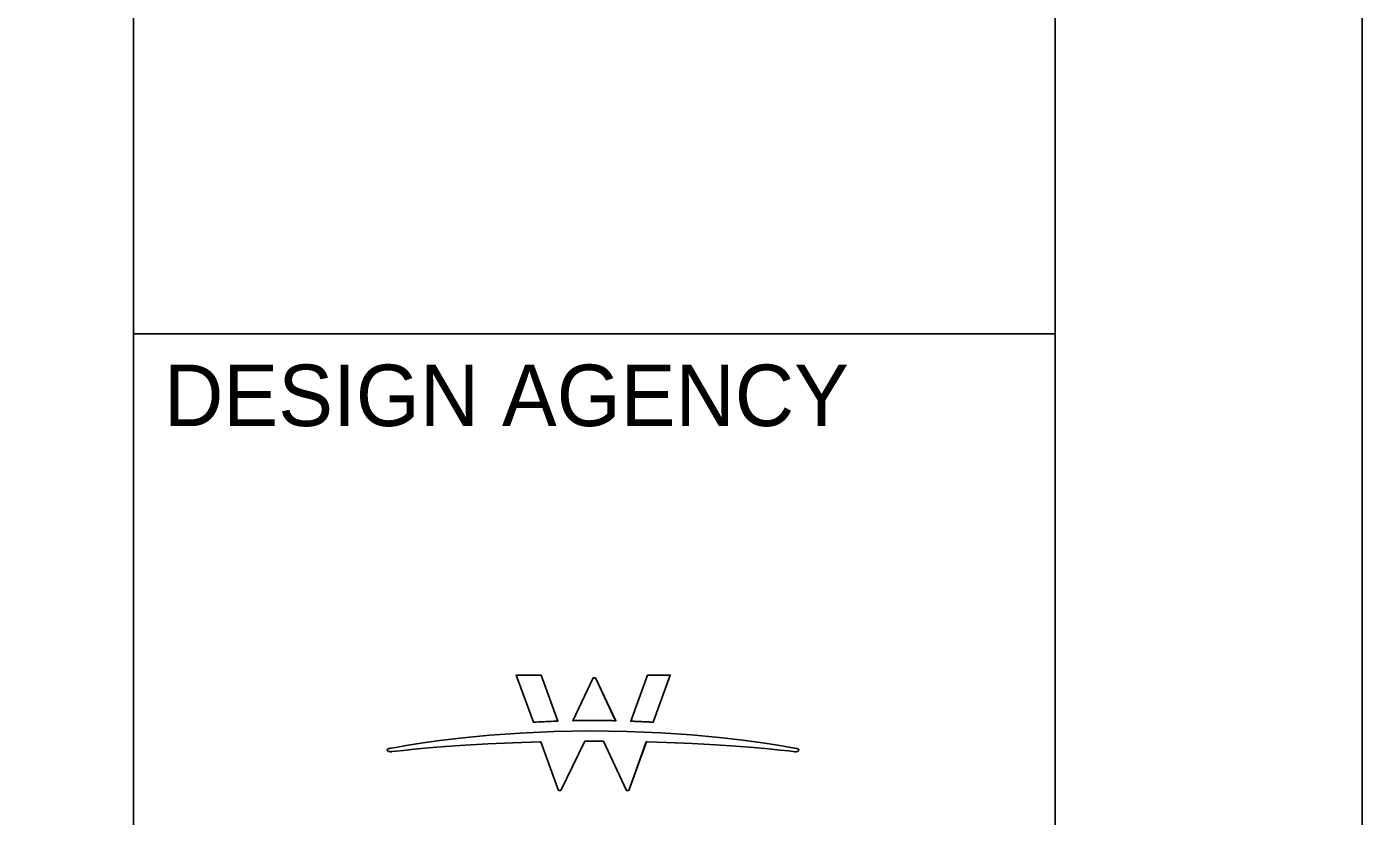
# Model space of a CAD drawing. Extents: x 0 to 34, y 0 to 22.
# Drawn here: x 31.826 to 34, y 4.215 to 5.5 of the extents above; entities that cross this region are included whole.
import ezdxf

# ---------------------------------------------------------------- set-up
doc = ezdxf.new("R2010")
doc.units = 0
for name, color, linetype in [('SH_Border', 7, 'Continuous'), ('SH_Cut_Line', 7, 'Continuous'), ('SH_Data', 7, 'Continuous'), ('SH_Text', 7, 'Continuous')]:
    doc.layers.add(name, color=color, linetype=linetype)

msp = doc.modelspace()

# ---------------------------------------------------------------- linework, layer by layer
at = {"layer": 'SH_Border'}
for p, q in [((32, 0.5), (32, 21.5)), ((32, 5), (33.5, 5))]:
    msp.add_line(p, q, dxfattribs=at)
msp.add_lwpolyline([(1.5, 21.5), (33.5, 21.5), (33.5, 0.5), (1.5, 0.5)], close=True, dxfattribs=at)
at = {"layer": 'SH_Cut_Line'}
msp.add_lwpolyline([(0, 0), (34, 0), (34, 22), (0, 22)], close=True, dxfattribs=at)
at = {"layer": 'SH_Text'}
for points in [[(32.6638, 4.4447), (32.6232, 4.4447), (32.6514, 4.3679), (32.6561, 4.3682), (32.66, 4.3684), (32.6639, 4.3686), (32.6678, 4.3688), (32.6717, 4.369), (32.6757, 4.3692), (32.6797, 4.3694), (32.6837, 4.3695), (32.6878, 4.3697), (32.6909, 4.3698)], [(32.7519, 4.4402), (32.7481, 4.4402), (32.7154, 4.3705), (32.7156, 4.3705), (32.7173, 4.3706), (32.7191, 4.3706), (32.7208, 4.3706), (32.7225, 4.3706), (32.7243, 4.3707), (32.726, 4.3707), (32.7278, 4.3707), (32.7295, 4.3707), (32.7313, 4.3708), (32.7331, 4.3708), (32.7348, 4.3708), (32.7366, 4.3708), (32.7384, 4.3708), (32.7401, 4.3708), (32.7419, 4.3708), (32.7437, 4.3709), (32.7455, 4.3709), (32.7473, 4.3709), (32.7491, 4.3709), (32.751, 4.3709), (32.7529, 4.3709), (32.7548, 4.3709), (32.7567, 4.3708), (32.7586, 4.3708), (32.7605, 4.3708), (32.7624, 4.3708), (32.7643, 4.3708), (32.7662, 4.3708), (32.7681, 4.3707), (32.77, 4.3707), (32.7719, 4.3707), (32.7737, 4.3707), (32.7756, 4.3706), (32.7775, 4.3706), (32.7793, 4.3706), (32.7812, 4.3705), (32.783, 4.3705), (32.7849, 4.3705), (32.7852, 4.3705)], [(32.8365, 4.4447), (32.8096, 4.3697), (32.8105, 4.3697), (32.8124, 4.3696), (32.8143, 4.3695), (32.8161, 4.3694), (32.818, 4.3694), (32.8198, 4.3693), (32.8217, 4.3692), (32.8235, 4.3691), (32.8254, 4.369), (32.8272, 4.369), (32.829, 4.3689), (32.8308, 4.3688), (32.8327, 4.3687), (32.8345, 4.3686), (32.8363, 4.3685), (32.8381, 4.3684), (32.8399, 4.3683), (32.8416, 4.3682), (32.8434, 4.3681), (32.8461, 4.3679), (32.8737, 4.4447)]]:
    msp.add_lwpolyline(points, close=True, dxfattribs=at)
for points in [[(32.6638, 4.4447), (32.6232, 4.4447), (32.6514, 4.3679), (32.6561, 4.3682), (32.66, 4.3684), (32.6639, 4.3686), (32.6678, 4.3688), (32.6717, 4.369), (32.6757, 4.3692), (32.6797, 4.3694), (32.6837, 4.3695), (32.6878, 4.3697), (32.6909, 4.3698), (32.6638, 4.4447)], [(32.7519, 4.4402), (32.7481, 4.4402), (32.7154, 4.3705), (32.7173, 4.3706), (32.7191, 4.3706), (32.7208, 4.3706), (32.7225, 4.3706), (32.7243, 4.3707), (32.726, 4.3707), (32.7278, 4.3707), (32.7295, 4.3707), (32.7313, 4.3708), (32.7331, 4.3708), (32.7348, 4.3708), (32.7366, 4.3708), (32.7384, 4.3708), (32.7401, 4.3708), (32.7419, 4.3708), (32.7437, 4.3709), (32.7455, 4.3709), (32.7473, 4.3709), (32.7491, 4.3709), (32.751, 4.3709), (32.7529, 4.3709), (32.7548, 4.3709), (32.7567, 4.3708), (32.7586, 4.3708), (32.7605, 4.3708), (32.7624, 4.3708), (32.7643, 4.3708), (32.7662, 4.3708), (32.7681, 4.3707), (32.77, 4.3707), (32.7719, 4.3707), (32.7737, 4.3707), (32.7756, 4.3706), (32.7775, 4.3706), (32.7793, 4.3706), (32.7812, 4.3705), (32.783, 4.3705), (32.7849, 4.3705), (32.7519, 4.4402)], [(32.8365, 4.4447), (32.8096, 4.3697), (32.8105, 4.3697), (32.8124, 4.3696), (32.8143, 4.3695), (32.8161, 4.3694), (32.818, 4.3694), (32.8198, 4.3693), (32.8217, 4.3692), (32.8235, 4.3691), (32.8254, 4.369), (32.8272, 4.369), (32.829, 4.3689), (32.8308, 4.3688), (32.8327, 4.3687), (32.8345, 4.3686), (32.8363, 4.3685), (32.8381, 4.3684), (32.8399, 4.3683), (32.8416, 4.3682), (32.8434, 4.3681), (32.8461, 4.3679), (32.8737, 4.4447), (32.8365, 4.4447)], [(32.662, 4.336), (32.6175, 4.3345), (32.5768, 4.3327), (32.5402, 4.3306), (32.5078, 4.3283), (32.4801, 4.3261), (32.4572, 4.324), (32.4396, 4.3222), (32.4273, 4.3209), (32.4208, 4.3201), (32.4193, 4.32), (32.4183, 4.32), (32.4173, 4.3201), (32.4164, 4.3202), (32.4155, 4.3204), (32.4148, 4.3207), (32.4141, 4.321), (32.4136, 4.3214), (32.4132, 4.3218), (32.413, 4.3222), (32.4129, 4.3227), (32.413, 4.3232), (32.4132, 4.3236), (32.4136, 4.324), (32.4142, 4.3244), (32.4148, 4.3247), (32.4156, 4.325), (32.4164, 4.3252), (32.4174, 4.3253), (32.419, 4.3256), (32.4273, 4.3271), (32.4438, 4.33), (32.4678, 4.3338), (32.4989, 4.3381), (32.5365, 4.3426), (32.5803, 4.3468), (32.6297, 4.3503), (32.6841, 4.3528), (32.7432, 4.3538), (32.8031, 4.3531), (32.8584, 4.3508), (32.9086, 4.3475), (32.9532, 4.3434), (32.9918, 4.339), (33.0239, 4.3346), (33.0491, 4.3307), (33.0668, 4.3276), (33.0765, 4.3257), (33.0788, 4.3253), (33.0798, 4.3252), (33.0806, 4.3249), (33.0814, 4.3247), (33.082, 4.3243), (33.0826, 4.324), (33.0829, 4.3236), (33.0832, 4.3232), (33.0833, 4.3227), (33.0832, 4.3222), (33.083, 4.3218), (33.0827, 4.3215), (33.0822, 4.3211), (33.0817, 4.3208), (33.0811, 4.3206), (33.0804, 4.3203), (33.0796, 4.3202), (33.0788, 4.32), (33.0779, 4.32), (33.0773, 4.32), (33.0772, 4.32), (33.0771, 4.32), (33.077, 4.32), (33.0768, 4.32), (33.0767, 4.32), (33.0766, 4.32), (33.0765, 4.32), (33.0764, 4.32), (33.0763, 4.32), (33.074, 4.3203), (33.066, 4.3212), (33.0524, 4.3227), (33.0334, 4.3246), (33.0094, 4.3267), (32.9806, 4.329), (32.9473, 4.3312), (32.9096, 4.3333), (32.868, 4.335), (32.836, 4.336), (32.8359, 4.336), (32.8358, 4.336), (32.8356, 4.336), (32.8354, 4.336), (32.8352, 4.336), (32.835, 4.336), (32.8348, 4.336), (32.8347, 4.336), (32.8061, 4.2569), (32.8025, 4.2569), (32.7649, 4.3371), (32.7648, 4.3371), (32.7646, 4.3371), (32.7644, 4.3371), (32.7641, 4.3371), (32.7639, 4.3371), (32.7636, 4.3371), (32.7633, 4.3371), (32.7632, 4.3371), (32.7631, 4.3371), (32.762, 4.3371), (32.7605, 4.3371), (32.759, 4.3371), (32.7576, 4.3371), (32.7562, 4.3371), (32.7549, 4.3371), (32.7535, 4.3371), (32.752, 4.3371), (32.7505, 4.3371), (32.7489, 4.3371), (32.7474, 4.3371), (32.746, 4.3371), (32.7447, 4.3371), (32.7434, 4.3371), (32.7421, 4.3371), (32.7408, 4.3371), (32.7395, 4.3371), (32.7381, 4.3371), (32.7367, 4.3371), (32.7361, 4.3371), (32.736, 4.3371), (32.7358, 4.3371), (32.7356, 4.3371), (32.7354, 4.3371), (32.7352, 4.3371), (32.735, 4.3371), (32.7348, 4.3371), (32.7347, 4.3371), (32.7347, 4.337), (32.6958, 4.2569), (32.692, 4.2569), (32.663, 4.336), (32.663, 4.336), (32.6629, 4.336), (32.6627, 4.336), (32.6625, 4.336), (32.6624, 4.336), (32.6622, 4.336), (32.6621, 4.336), (32.662, 4.336), (32.662, 4.336)], [(33.0773, 4.32), (33.0779, 4.32), (33.0788, 4.32), (33.0796, 4.3202), (33.0804, 4.3203), (33.0811, 4.3206), (33.0817, 4.3208), (33.0822, 4.3211), (33.0827, 4.3215), (33.083, 4.3218), (33.0832, 4.3222), (33.0833, 4.3227), (33.0832, 4.3232), (33.0829, 4.3236), (33.0826, 4.324), (33.082, 4.3243), (33.0814, 4.3247), (33.0806, 4.3249), (33.0798, 4.3252), (33.0788, 4.3253), (33.0765, 4.3257), (33.0668, 4.3276), (33.0491, 4.3307), (33.0239, 4.3346), (32.9918, 4.339), (32.9532, 4.3434), (32.9086, 4.3475), (32.8584, 4.3508), (32.8031, 4.3531), (32.7432, 4.3538), (32.6841, 4.3528), (32.6297, 4.3503), (32.5803, 4.3468), (32.5365, 4.3426), (32.4989, 4.3381), (32.4678, 4.3338), (32.4438, 4.33), (32.4273, 4.3271), (32.419, 4.3256), (32.4174, 4.3253), (32.4164, 4.3252), (32.4156, 4.325), (32.4148, 4.3247), (32.4142, 4.3244), (32.4136, 4.324), (32.4132, 4.3236), (32.413, 4.3232), (32.4129, 4.3227), (32.413, 4.3222), (32.4132, 4.3218), (32.4136, 4.3214), (32.4141, 4.321), (32.4148, 4.3207), (32.4155, 4.3204), (32.4164, 4.3202), (32.4173, 4.3201), (32.4183, 4.32), (32.4193, 4.32), (32.4208, 4.3201), (32.4273, 4.3209), (32.4396, 4.3222), (32.4572, 4.324), (32.4801, 4.3261), (32.5078, 4.3283), (32.5402, 4.3306), (32.5768, 4.3327), (32.6175, 4.3345), (32.662, 4.336), (32.6627, 4.336)], [(32.6627, 4.336), (32.663, 4.336)], [(32.663, 4.336), (32.692, 4.2569), (32.6958, 4.2569), (32.7348, 4.3371), (32.7352, 4.3371), (32.7356, 4.3371), (32.7361, 4.3371), (32.7367, 4.3371), (32.7381, 4.3371), (32.7395, 4.3371), (32.7408, 4.3371), (32.7421, 4.3371), (32.7434, 4.3371), (32.7447, 4.3371), (32.746, 4.3371), (32.7474, 4.3371), (32.7489, 4.3371), (32.7505, 4.3371), (32.752, 4.3371), (32.7535, 4.3371), (32.7549, 4.3371), (32.7562, 4.3371), (32.7576, 4.3371), (32.759, 4.3371), (32.7605, 4.3371), (32.762, 4.3371), (32.7633, 4.3371), (32.7639, 4.3371), (32.7644, 4.3371), (32.7649, 4.3371), (32.8025, 4.2569), (32.8061, 4.2569), (32.835, 4.336), (32.8354, 4.336), (32.8359, 4.336)], [(32.8359, 4.336), (32.836, 4.336)], [(32.836, 4.336), (32.868, 4.335), (32.9096, 4.3333), (32.9473, 4.3312), (32.9806, 4.329), (33.0094, 4.3267), (33.0334, 4.3246), (33.0524, 4.3227), (33.066, 4.3212), (33.074, 4.3203), (33.0765, 4.32), (33.0768, 4.32), (33.0772, 4.32)], [(33.0772, 4.32), (33.0773, 4.32)]]:
    msp.add_lwpolyline(points, dxfattribs=at)

# ---------------------------------------------------------------- texts
at = {"layer": 'SH_Data'}
msp.add_text('DESIGN AGENCY', height=0.1, dxfattribs=at).set_placement((32.05, 4.85))

doc.saveas('drawing.dxf')
